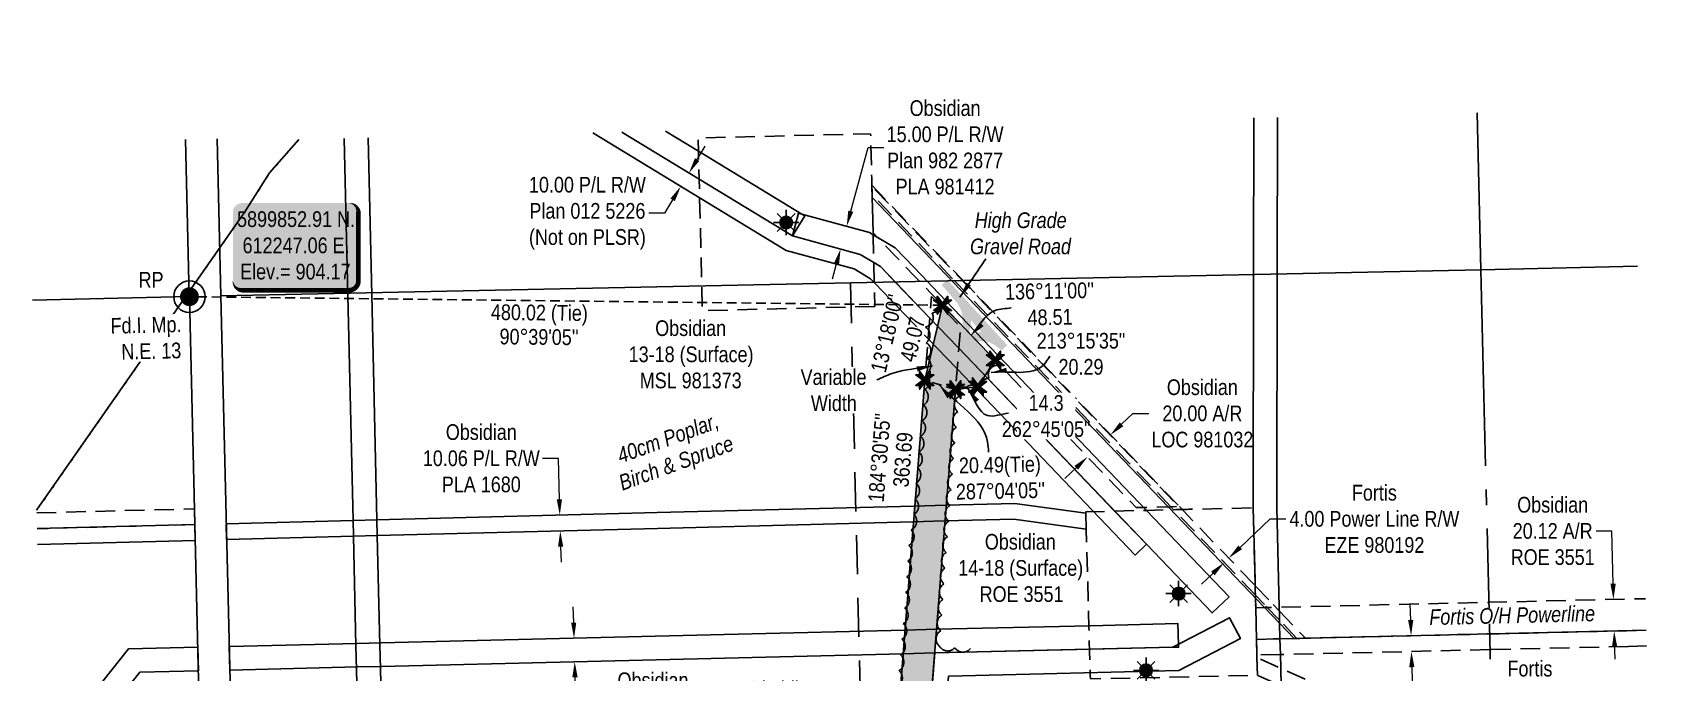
# Model space of a CAD drawing. Extents: x 611835 to 613414, y 5898946 to 5900786.
# Drawn here: x 612147 to 613179, y 5899613 to 5900021 of the extents above; entities that cross this region are included whole.
import ezdxf
from ezdxf.enums import TextEntityAlignment as Align

# ---------------------------------------------------------------- set-up
doc = ezdxf.new("R2010")
doc.units = 0
doc.header["$LTSCALE"] = 5
doc.header["$PDMODE"] = 3
doc.header["$PDSIZE"] = 1
for name, pattern in [('0', [1, 1, 0]), ('foc-ACCESSROAD', [3.75, 2.5, -1.25]), ('foc-FLOWLINE', [3.75, 2.5, -1.25]), ('foc-LSD', [8, 5, -3]), ('foc-QUARTERLINE', [33, 25, -3, 2, -3]), ('foc-TIELINE', [1.875, 1.25, -0.625]), ('foc-WHEELTRACKS', [2, 0.4, -1.6])]:
    doc.linetypes.add(name, pattern=pattern)
doc.layers.get('Defpoints').update_dxf_attribs({"color": 9})
for name, color, linetype in [('35', 37, 'Continuous'), ('AS-POWER', 104, 'foc-POWER'), ('AS-ROADS', 254, 'Continuous'), ('C-AR', 13, 'foc-ACCESSROAD'), ('C-RW', 13, 'Continuous'), ('C-WS', 13, 'foc-ACCESSROAD'), ('C-WS-S', 13, 'Continuous'), ('DETAIL-T', 7, 'Continuous'), ('F-EZE', 190, 'foc-FLOWLINE'), ('F-RW', 190, 'Continuous'), ('L-BD', 7, 'Continuous'), ('L-MON', 1, 'Continuous'), ('L-SEC', 7, 'Continuous'), ('L-SECQ', 8, 'foc-QUARTERLINE'), ('L-SECTION-LSD', 7, 'foc-LSD'), ('L-TIE', 7, 'foc-TIELINE'), ('P-PROPOSED', 10, 'Continuous'), ('P-PROPOSED-H', 21, 'Continuous'), ('P-TXT', 4, 'Continuous'), ('T-BUSH', 110, '0'), ('T-BUSH-T', 110, 'Continuous'), ('T-WATER-P3', 160, 'foc-WHEELTRACKS')]:
    doc.layers.add(name, color=color, linetype=linetype)
for name, color, linetype, lineweight in [('AS-GENERAL', 48, 'Continuous', 18), ('C-AR-T', 13, 'Continuous', 9), ('C-RW-T', 13, 'Continuous', 9), ('C-WS-T', 13, 'Continuous', 9), ('F-EZE-T', 190, 'Continuous', 9), ('F-RW-T', 190, 'Continuous', 9)]:
    doc.layers.add(name, color=color, linetype=linetype, lineweight=lineweight)
doc.styles.add('80', font='ARIALN.TTF', dxfattribs={"height": 10})
doc.styles.add('80CG', font='ARIALN.TTF', dxfattribs={"height": 10})
doc.styles.add('80L', font='ARIALN.TTF', dxfattribs={"height": 10})
doc.styles.add('foc-LtypeFont', font='ARIALN.TTF', dxfattribs={"height": 7.35})
doc.linetypes.add('foc-POWER', pattern='A,6,-1,["P",foc-LtypeFont,S=0.2,R=0,X=-0.625,Y=-0.75],-1.24,4', length=12.24)
doc.linetypes.add('foc-POWER-NOLINE', pattern='A,0,-4,["P",foc-LtypeFont,S=0.2,R=0,X=-0.625,Y=-0.75],-8.24', length=12.24)
doc.linetypes.add('foc-TOPO-flowdirection-NOLINE', pattern='A,0,[">",foc-LtypeFont,S=0.3,R=0,X=0,Y=-0.945],-20,[">",foc-LtypeFont,S=0.3,R=0,X=0,Y=-0.945],0', length=20)
doc.dimstyles.new('Compass 5 000', dxfattribs={"dimscale": 5, "dimtxt": 9, "dimasz": 2, "dimexe": 0.2, "dimexo": 0.0625, "dimgap": 0.5, "dimtad": 0, "dimtih": 1, "dimtoh": 1, "dimzin": 0, "dimdsep": 46, "dimtxsty": '80CG', "dimcen": 0.1, "dimse1": 1, "dimse2": 1, "dimclrd": 256, "dimclrt": 256, "dimaunit": 1, "dimadec": 4, "dimazin": 0, "dimtfac": 0.06, "dimtofl": 0, "dimtmove": 0, "dimatfit": 1, "dimfxl": 0.2, "dimtolj": 1, "dimtzin": 0, "dimlwd": -1, "dimarcsym": 0})

# ---------------------------------------------------------------- blocks, each defined once
blk = doc.blocks.new('*D441')
at = {"layer": 'Defpoints', "color": 0, "transparency": 16777216}
for p in [(613018.3, 5899636.7), (613018.6, 5899626.7), (613025.6, 5899626.9)]:
    blk.add_point(p, dxfattribs=at)
at = {"layer": 'F-EZE-T', "transparency": 16777216}
for p, q in [((613025.2, 5899646.9), (613024.9, 5899656.9)), ((613025.9, 5899616.9), (613026.3, 5899599.2)), ((613026.3, 5899599.2), (613036.3, 5899599.2))]:
    blk.add_line(p, q, dxfattribs=at)
for points in [[(613026.8, 5899646.9), (613023.5, 5899646.8), (613025.4, 5899636.9)], [(613027.5, 5899616.9), (613024.2, 5899616.8), (613025.6, 5899626.9)]]:
    blk.add_solid(points, dxfattribs=at)
at = {"layer": 'F-EZE-T', "transparency": 16777216, "insert": (613101.1, 5899599.2), "char_height": 10, "attachment_point": 5, "style": '80CG', "bg_fill": 3, "box_fill_scale": 1.1, "bg_fill_color": 256, "bg_fill_true_color": 13158600, "bg_fill_transparency": 0}
blk.add_mtext('\\A1;Fortis\\P10.00 Vegetation Control\\PEZE 870408', dxfattribs=at)
blk = doc.blocks.new('*D443')
at = {"layer": 'Defpoints', "color": 0, "transparency": 16777216}
for p in [(612890.9, 5899699.6), (612893.8, 5899702.4), (612909.2, 5899686.3)]:
    blk.add_point(p, dxfattribs=at)
at = {"layer": 'F-EZE-T', "transparency": 16777216}
for p, q in [((612916.5, 5899693.2), (612935.5, 5899711.3)), ((612935.5, 5899711.3), (612945.5, 5899711.3)), ((612899.1, 5899676.6), (612891.9, 5899669.7))]:
    blk.add_line(p, q, dxfattribs=at)
for points in [[(612915.3, 5899694.4), (612917.6, 5899692), (612909.2, 5899686.3)], [(612898, 5899677.8), (612900.3, 5899675.4), (612906.3, 5899683.5)]]:
    blk.add_solid(points, dxfattribs=at)
at = {"layer": 'F-EZE-T', "transparency": 16777216, "insert": (613002, 5899711.3), "char_height": 10, "attachment_point": 5, "style": '80CG'}
blk.add_mtext('\\A1;Fortis\\P4.00 Power Line R/W\\PEZE 980192', dxfattribs=at)
blk = doc.blocks.new('*D445')
at = {"layer": 'C-AR-T', "transparency": 16777216}
for p, q in [((612840.9, 5899771.6), (612848.2, 5899778.5)), ((612848.2, 5899778.5), (612858.2, 5899778.5)), ((612812, 5899743.9), (612804.8, 5899737))]:
    blk.add_line(p, q, dxfattribs=at)
for points in [[(612839.8, 5899772.8), (612842.1, 5899770.4), (612833.7, 5899764.7)], [(612810.9, 5899745.1), (612813.2, 5899742.7), (612819.3, 5899750.9)]]:
    blk.add_solid(points, dxfattribs=at)
at = {"layer": 'Defpoints', "color": 0, "transparency": 16777216}
for p in [(612826.5, 5899772.2), (612812.1, 5899758.4), (612833.7, 5899764.7)]:
    blk.add_point(p, dxfattribs=at)
at = {"layer": 'C-AR-T', "transparency": 16777216, "insert": (612892.4, 5899778.5), "char_height": 10, "attachment_point": 5, "style": '80CG'}
blk.add_mtext('\\A1;Obsidian\\P20.00 A/R\\PLOC 981032', dxfattribs=at)
blk = doc.blocks.new('*D446')
at = {"layer": 'C-AR-T', "transparency": 16777216}
for p, q in [((612687.1, 5899575.4), (612673.4, 5899576.5)), ((612727.1, 5899572.1), (612737, 5899571.3))]:
    blk.add_line(p, q, dxfattribs=at)
for points in [[(612687.3, 5899577), (612687, 5899573.7), (612697.1, 5899574.6)], [(612727.2, 5899573.8), (612726.9, 5899570.5), (612717.1, 5899572.9)]]:
    blk.add_solid(points, dxfattribs=at)
at = {"layer": 'Defpoints', "color": 0, "transparency": 16777216}
for p in [(612697.1, 5899574.6), (612694.3, 5899539.3), (612714.3, 5899537.7)]:
    blk.add_point(p, dxfattribs=at)
at = {"layer": 'C-AR-T', "transparency": 16777216, "insert": (612625.4, 5899576.5), "char_height": 10, "attachment_point": 5, "style": '80CG'}
blk.add_mtext('\\A1;Obsidian\\P20.00 A/R\\PMSL 001620\\P(To Be Cancelled)', dxfattribs=at)
blk = doc.blocks.new('*D447')
at = {"layer": 'C-RW-T', "transparency": 16777216}
for p, q in [((612482.1, 5899749.9), (612472.1, 5899749.9)), ((612482.8, 5899723.7), (612482.1, 5899749.9)), ((612483.5, 5899693.6), (612483.8, 5899683.7))]:
    blk.add_line(p, q, dxfattribs=at)
for points in [[(612484.4, 5899723.7), (612481.1, 5899723.7), (612483, 5899713.7)], [(612485.2, 5899693.7), (612481.9, 5899693.6), (612483.3, 5899703.6)]]:
    blk.add_solid(points, dxfattribs=at)
at = {"layer": 'Defpoints', "color": 0, "transparency": 16777216}
for p in [(612417.6, 5899712), (612483, 5899713.7), (612417.9, 5899702)]:
    blk.add_point(p, dxfattribs=at)
at = {"layer": 'C-RW-T', "transparency": 16777216, "insert": (612433, 5899749.9), "char_height": 10, "attachment_point": 5, "style": '80CG'}
blk.add_mtext('\\A1;Obsidian\\P10.06 P/L R/W\\PPLA 1680', dxfattribs=at)
blk = doc.blocks.new('*D452')
at = {"layer": 'C-RW-T', "transparency": 16777216}
for p, q in [((612491.9, 5899645.3), (612491.6, 5899655.3)), ((612492.7, 5899610.3), (612493.4, 5899583.4)), ((612493.4, 5899583.4), (612503.4, 5899583.4))]:
    blk.add_line(p, q, dxfattribs=at)
for points in [[(612493.5, 5899645.3), (612490.2, 5899645.3), (612492.1, 5899635.3)], [(612494.4, 5899610.4), (612491, 5899610.3), (612492.5, 5899620.3)]]:
    blk.add_solid(points, dxfattribs=at)
at = {"layer": 'Defpoints', "color": 0, "transparency": 16777216}
for p in [(612501.4, 5899635.5), (612492.5, 5899620.3), (612501.8, 5899620.5)]:
    blk.add_point(p, dxfattribs=at)
at = {"layer": 'C-RW-T', "transparency": 16777216, "insert": (612542.4, 5899583.4), "char_height": 10, "attachment_point": 5, "style": '80CG'}
blk.add_mtext('\\A1;Obsidian\\P15.00 P/L R/W\\PPlan 982 2892\\PPLA 981413', dxfattribs=at)
blk = doc.blocks.new('*D455')
at = {"layer": 'C-AR-T', "transparency": 16777216}
for p, q in [((613153.3, 5899703.6), (613143.3, 5899703.6)), ((613154.1, 5899670), (613153.3, 5899703.6)), ((613155, 5899629.9), (613155.3, 5899619.9))]:
    blk.add_line(p, q, dxfattribs=at)
for points in [[(613155.8, 5899670.1), (613152.4, 5899670), (613154.3, 5899660)], [(613156.7, 5899629.9), (613153.4, 5899629.9), (613154.8, 5899639.9)]]:
    blk.add_solid(points, dxfattribs=at)
at = {"layer": 'Defpoints', "color": 0, "transparency": 16777216}
for p in [(613123.1, 5899659.3), (613154.3, 5899660), (613123.5, 5899639.2)]:
    blk.add_point(p, dxfattribs=at)
at = {"layer": 'C-AR-T', "transparency": 16777216, "insert": (613115.6, 5899703.6), "char_height": 10, "attachment_point": 5, "style": '80CG'}
blk.add_mtext('\\A1;Obsidian\\P20.12 A/R\\PROE 3551', dxfattribs=at)
blk = doc.blocks.new('GAS')
h = blk.add_hatch(color=255)
h.dxf.hatch_style = 1
edge = h.paths.add_edge_path()
edge.add_arc((0, 0), 0.9, 0, 360)
for p, q in [((-0.81, 0), (-1.62, 0)), ((-0.57, 0.57), (-1.14, 1.14)), ((0, 0.81), (0, 1.62)), ((0.57, 0.57), (1.14, 1.14)), ((1.62, 0), (0.81, 0)), ((-0.57, -0.57), (-1.14, -1.14)), ((0, -0.81), (0, -1.62)), ((1.14, -1.14), (0.57, -0.57))]:
    blk.add_line(p, q)
blk.add_circle((0, 0), 0.8)
blk = doc.blocks.new('RP')
at = {"layer": '35', "color": 3}
blk.add_circle((0, 0), 10, dxfattribs=at)
at = {"layer": '35', "color": 3, "style": '80'}
blk.add_attdef('RP_001', (-32.4, 5.8), '', height=10, dxfattribs=at)
blk = doc.blocks.new('fdia')
at = {"color": 255, "const_width": 1}
blk.add_lwpolyline([(-0.5, 0, 1), (0.5, 0, 1)], format="xyb", close=True, dxfattribs=at)
blk = doc.blocks.new('Fdiaa')
blk.add_blockref('fdia', (0, 0))
blk = doc.blocks.new('fdib')
at = {"color": 1, "const_width": 1.6}
blk.add_lwpolyline([(-0.4, 0, 1), (0.4, 0, 1)], format="xyb", close=True, dxfattribs=at)
at = {"color": 1}
blk.add_circle((0, 0), 0.8, dxfattribs=at)
blk = doc.blocks.new('Fdibb')
blk.add_blockref('fdib', (0, 0))
blk = doc.blocks.new('fdicc')
for name in ['Fdibb', 'Fdiaa']:
    blk.add_blockref(name, (0, 0))
blk = doc.blocks.new('FDI')
blk.add_blockref('fdicc', (0, 0))
blk = doc.blocks.new('*U469')
h = blk.add_hatch(color=254)
edge = h.paths.add_edge_path()
edge.add_line((-34, -28.5), (34, -28.5))
edge.add_arc((34, -22.5), 6, 270, 360)
edge.add_line((40, -22.5), (40, 21))
edge.add_arc((34, 21), 6, 0, 90)
edge.add_line((34, 27), (-34, 27))
edge.add_arc((-34, 21), 6, 90, 180)
edge.add_line((-40, 21), (-40, -22.5))
edge.add_arc((-34, -22.5), 6, 180, 270)
at = {"color": 1, "flags": 128}
blk.add_lwpolyline([(-34, -28.5, 3, 3, 0), (34, -28.5, 3, 3, 0.414214), (40, -22.5, 3, 3, 0), (40, 21, 3, 0, 0.414214), (34, 27, 0, 0, 0), (-34, 27, 0, 0, 0.414214), (-40, 21, 0, 0, 0), (-40, -22.5, 0, 3, 0.414214)], format="xyseb", close=True, dxfattribs=at)
blk.add_lwpolyline([(-36.8, -13.6, 0, 10, 0), (0, 0, 5, 5, 0)], format="xyseb", dxfattribs=at)
at = {"color": 1, "style": '80'}
blk.add_attdef('ENTER_TEXT_001', (-36, -5), '', height=10, dxfattribs=at)
blk = doc.blocks.new('*D467')
at = {"layer": 'Defpoints', "color": 0, "transparency": 16777216}
for p in [(612566.6, 5899930.9), (612560.1, 5899923.2), (612561.4, 5899922.4)]:
    blk.add_point(p, dxfattribs=at)
at = {"layer": 'F-RW-T', "transparency": 16777216}
for p, q in [((612570.5, 5899940.3), (612575.7, 5899948.8)), ((612554.9, 5899914.7), (612549.7, 5899906.1)), ((612549.7, 5899906.1), (612539.7, 5899906.1))]:
    blk.add_line(p, q, dxfattribs=at)
for points in [[(612569.1, 5899941.2), (612571.9, 5899939.4), (612565.3, 5899931.7)], [(612553.5, 5899915.5), (612556.3, 5899913.8), (612560.1, 5899923.2)]]:
    blk.add_solid(points, dxfattribs=at)
at = {"layer": 'F-RW-T', "transparency": 16777216, "insert": (612500.6, 5899906.1), "char_height": 10, "attachment_point": 5, "style": '80CG'}
blk.add_mtext('\\A1;10.00 P/L R/W\\PPlan 012 5226\\P(Not on PLSR)', dxfattribs=at)
blk = doc.blocks.new('TEMP')
h = blk.add_hatch(color=255)
h.dxf.hatch_style = 1
h.paths.add_polyline_path([(0, 0.25), (-0.67, 1.15), (-0.67, 0.67), (-1.15, 0.67), (-0.25, 0), (-1.15, -0.67), (-0.67, -0.67), (-0.67, -1.15), (0, -0.25), (0.67, -1.15), (0.67, -0.67), (1.15, -0.67), (0.25, 0), (1.15, 0.67), (0.67, 0.67), (0.67, 1.15)])
h.paths.add_polyline_path([(0.57, 0.85), (0.57, 0.57), (0.85, 0.57), (0.08, 0), (0.85, -0.57), (0.57, -0.57), (0.57, -0.85), (0, -0.08), (-0.57, -0.85), (-0.57, -0.57), (-0.85, -0.57), (-0.08, 0), (-0.85, 0.57), (-0.57, 0.57), (-0.57, 0.85), (0, 0.08)], flags=16)
h = blk.add_hatch(color=1)
h.dxf.hatch_style = 1
h.paths.add_polyline_path([(0, 0.08), (-0.57, 0.85), (-0.57, 0.57), (-0.85, 0.57), (-0.08, 0), (-0.85, -0.57), (-0.57, -0.57), (-0.57, -0.85), (0, -0.08), (0.57, -0.85), (0.57, -0.57), (0.85, -0.57), (0.08, 0), (0.85, 0.57), (0.57, 0.57), (0.57, 0.85)])
at = {"color": 1}
for p, q in [((-0.08, 0), (0.08, 0)), ((0, 0.08), (0, -0.08))]:
    blk.add_line(p, q, dxfattribs=at)
at = {"color": 255, "flags": 128}
blk.add_lwpolyline([(-0.25, 0), (-1.15, 0.67), (-0.67, 0.67), (-0.67, 1.15), (0, 0.25), (0.67, 1.15), (0.67, 0.67), (1.15, 0.67), (0.25, 0), (1.15, -0.67), (0.67, -0.67), (0.67, -1.15), (0, -0.25), (-0.67, -1.15), (-0.67, -0.67), (-1.15, -0.67)], close=True, dxfattribs=at)
at = {"color": 1, "flags": 128}
blk.add_lwpolyline([(-0.08, 0), (-0.85, 0.57), (-0.57, 0.57), (-0.57, 0.85), (0, 0.08), (0.57, 0.85), (0.57, 0.57), (0.85, 0.57), (0.08, 0), (0.85, -0.57), (0.57, -0.57), (0.57, -0.85), (0, -0.08), (-0.57, -0.85), (-0.57, -0.57), (-0.85, -0.57)], close=True, dxfattribs=at)
blk = doc.blocks.new('*D491')
at = {"layer": 'C-RW-T', "transparency": 16777216}
for p, q in [((612668.4, 5899907.4), (612679.4, 5899948)), ((612679.4, 5899948), (612689.4, 5899948)), ((612659.2, 5899873.6), (612656.6, 5899864))]:
    blk.add_line(p, q, dxfattribs=at)
for points in [[(612666.8, 5899907.8), (612670, 5899907), (612665.8, 5899897.8)], [(612657.6, 5899874.1), (612660.9, 5899873.2), (612661.9, 5899883.3)]]:
    blk.add_solid(points, dxfattribs=at)
at = {"layer": 'Defpoints', "color": 0, "transparency": 16777216}
for p in [(612660.5, 5899899.2), (612665.8, 5899897.8), (612656.6, 5899884.7)]:
    blk.add_point(p, dxfattribs=at)
at = {"layer": 'C-RW-T', "transparency": 16777216, "insert": (612728.5, 5899948), "char_height": 10, "attachment_point": 5, "style": '80CG'}
blk.add_mtext('\\A1;Obsidian\\P15.00 P/L R/W\\PPlan 982 2877\\PPLA 981412', dxfattribs=at)

msp = doc.modelspace()

# ---------------------------------------------------------------- hatches: boundary and pattern name
at = {"layer": 'AS-ROADS'}
h = msp.add_hatch(color=256, dxfattribs=at)
h.dxf.hatch_style = 1
h.paths.add_polyline_path([(612729.951, 5899863.745), (612726.263, 5899860.371), (612736.623, 5899848.439), (612738.504, 5899844.695), (612739.252, 5899842.1), (612739.702, 5899836.127), (612737.726, 5899827.901), (612734.567, 5899819.721), (612728.034, 5899803.541), (612725.953, 5899796.263), (612723.823, 5899786.585), (612721.816, 5899772.597), (612727.964, 5899771.657), (612729.164, 5899786.001), (612731.111, 5899796.584), (612733.509, 5899805.76), (612737.249, 5899814.887), (612740.513, 5899819.578), (612743.567, 5899821.924), (612746.507, 5899823.42), (612750.465, 5899824.39), (612753.774, 5899824.648), (612756.393, 5899824.057), (612760.605, 5899821.81), (612764.446, 5899818.637), (612768.134, 5899822.011)])
h.paths.add_polyline_path([(612751.313, 5899830.501), (612748.625, 5899829.823), (612746.45, 5899829.009), (612744.513, 5899828.153), (612742.527, 5899827.097), (612743.571, 5899829.894), (612744.095, 5899831.915), (612744.573, 5899833.933), (612744.884, 5899835.736), (612745.189, 5899837.69), (612745.269, 5899837.672)], flags=16)
at = {"layer": 'P-PROPOSED-H'}
h = msp.add_hatch(color=256, dxfattribs=at)
h.dxf.hatch_style = 1
h.paths.add_polyline_path([(612751.261, 5899822.03), (612726.864, 5899847.456), (612715.58, 5899799.721), (612686.957, 5899437.299), (612614.194, 5899360.976), (612628.664, 5899347.181), (612706.328, 5899428.645), (612735.16, 5899793.709), (612749.315, 5899795.51), (612760.437, 5899812.468)])

# ---------------------------------------------------------------- linework, layer by layer
at = {"layer": 'AS-POWER', "linetype": 'foc-POWER-NOLINE', "flags": 128}
msp.add_lwpolyline([(612682.061, 5899916.067), (612950.909, 5899635.128), (613175.23, 5899640.373)], dxfattribs=at)
at = {"layer": 'C-AR', "flags": 128}
msp.add_lwpolyline([(612856.759, 5899718.676), (612850.211, 5899718.519), (612738.686, 5899835.05), (612737.989, 5899835.778), (612720.186, 5899854.381), (612719.489, 5899855.109), (612711.087, 5899863.871), (612708.613, 5899866.457), (612696.829, 5899878.801), (612682.616, 5899893.58), (612682.598, 5899894.328), (612682.439, 5899900.765), (612682.014, 5899917.966), (612681.922, 5899921.727), (612681.885, 5899923.207), (612711.279, 5899892.645), (612723.074, 5899880.289), (612734.638, 5899868.223), (612738.211, 5899864.484), (612753.143, 5899848.887), (612877.288, 5899719.168), (612875.937, 5899719.136), (612872.365, 5899719.051), (612856.759, 5899718.676)], close=True, dxfattribs=at)
at = {"layer": 'C-RW'}
for points in [[(612550.447, 5899958.359), (612571.344, 5899945.632), (612637.225, 5899905.512), (612639.041, 5899904.407), (612631.243, 5899891.597), (612571.785, 5899927.798), (612522.627, 5899957.729)], [(612149.976, 5899705.13), (612250.523, 5899707.72), (612250.761, 5899697.657), (612150.215, 5899695.067)], [(612153.421, 5899559.589), (612208.132, 5899628.491), (612252.373, 5899629.56), (612252.728, 5899614.568), (612215.496, 5899613.633), (612153.976, 5899536.155)]]:
    msp.add_lwpolyline(points, dxfattribs=at)
for points in [[(612909.467, 5899661.752), (612898.63, 5899651.39), (612856.742, 5899695.145), (612836.499, 5899716.291), (612736.943, 5899820.296), (612718.443, 5899839.623), (612697.41, 5899861.661), (612687.29, 5899872.235), (612683.082, 5899874.733), (612674.395, 5899879.89), (612631.243, 5899891.597), (612635.178, 5899906.067), (612637.225, 5899905.512), (612680.294, 5899893.825), (612682.645, 5899892.429), (612696.7, 5899884.087), (612708.483, 5899871.742), (612717.727, 5899862.121), (612720.056, 5899859.668), (612738.557, 5899840.336), (612856.806, 5899716.777), (612909.467, 5899661.752)], [(612818.172, 5899715.022), (612818.45, 5899704.826), (612772.327, 5899711.092), (612728.074, 5899710.037), (612707.978, 5899709.533), (612545.353, 5899705.245), (612366.751, 5899700.644), (612351.526, 5899700.252), (612270.751, 5899698.173), (612270.51, 5899708.235), (612351.293, 5899710.315), (612366.517, 5899710.706), (612545.094, 5899715.307), (612708.778, 5899719.522), (612728.876, 5899720.04), (612772.878, 5899721.174), (612818.172, 5899715.022)], [(612272.742, 5899615.045), (612272.383, 5899630.037), (612353.873, 5899631.971), (612369.1, 5899632.364), (612587.79, 5899637.588), (612703.009, 5899640.37), (612723.113, 5899640.964), (612820.9, 5899643.25), (612876.83, 5899644.573), (612877.163, 5899631.329), (612877.207, 5899629.579), (612873.645, 5899629.508), (612821.31, 5899628.258), (612721.905, 5899625.884), (612701.803, 5899625.39), (612588.151, 5899622.597), (612369.447, 5899617.372), (612354.221, 5899616.979), (612272.742, 5899615.045)], [(612578.782, 5899297.48), (612572.778, 5899305.472), (612629.439, 5899348.035), (612706.307, 5899428.638), (612721.905, 5899625.884), (612873.652, 5899629.606), (612909.698, 5899648.324), (612916.608, 5899635.016), (612877.485, 5899614.701), (612730.765, 5899611.102), (612716.017, 5899424.366), (612636.075, 5899340.509), (612578.782, 5899297.48)]]:
    msp.add_lwpolyline(points, close=True, dxfattribs=at)
at = {"layer": 'C-WS', "flags": 128}
for points in [[(612683.773, 5899846.73), (612573.853, 5899844.016), (612573.488, 5899858.86), (612571.785, 5899927.798), (612571.344, 5899945.632), (612571.136, 5899954.044), (612681.057, 5899956.757), (612681.754, 5899928.494), (612681.785, 5899927.236), (612681.915, 5899922.008), (612681.932, 5899921.308), (612681.969, 5899919.828), (612682.061, 5899916.067), (612682.486, 5899898.866), (612682.645, 5899892.429), (612682.663, 5899891.681), (612683.082, 5899874.733), (612683.412, 5899861.345), (612683.773, 5899846.73)], [(612706.332, 5899428.693), (612628.652, 5899347.198), (612664.839, 5899312.693), (612582.055, 5899225.908), (612495.248, 5899308.643), (612578.011, 5899395.485), (612614.183, 5899360.994), (612686.937, 5899437.295), (612719.784, 5899852.951), (612738.31, 5899833.594), (612706.332, 5899428.693)]]:
    msp.add_lwpolyline(points, close=True, dxfattribs=at)
for points in [[(613178.631, 5899499.017), (613077.617, 5899544.349), (613076.736, 5899544.785), (612942.572, 5899604.974), (612927.537, 5899611.619), (612821.053, 5899609.389), (612820.994, 5899611.709), (612820.585, 5899626.69), (612820.175, 5899641.682), (612818.45, 5899704.826), (612818.172, 5899715.022), (612818.149, 5899715.852), (612836.499, 5899716.291), (612850.258, 5899716.62), (612856.806, 5899716.777), (612872.412, 5899717.152), (612875.985, 5899717.237), (612877.335, 5899717.269), (612877.827, 5899717.281), (612882.747, 5899717.399), (612883.884, 5899717.426), (612924.859, 5899718.364), (612925.962, 5899672.244), (612926.092, 5899666.847), (612926.139, 5899664.826), (612926.232, 5899660.913), (612926.382, 5899654.691), (612932.061, 5899654.823), (612935.634, 5899654.907), (612937.479, 5899654.95), (612941.377, 5899655.041), (612942.405, 5899655.066), (613074.901, 5899658.163), (613174.746, 5899660.496)], [(613175.23, 5899640.373), (613075.381, 5899638.039), (612961.255, 5899635.37), (612956.327, 5899635.255), (612954.482, 5899635.212), (612950.909, 5899635.128), (612941.857, 5899634.917), (612926.865, 5899634.566), (612927.104, 5899624.564), (612927.142, 5899622.927), (612942.306, 5899616.122), (613077.351, 5899555.502), (613178.361, 5899510.218)]]:
    msp.add_lwpolyline(points, dxfattribs=at)
at = {"layer": 'F-EZE'}
msp.add_lwpolyline([(612941.431, 5899652.67), (612958.059, 5899635.296), (612952.64, 5899635.169), (612941.573, 5899646.733), (612932.014, 5899656.722), (612926.185, 5899662.811), (612872.365, 5899719.051), (612733.293, 5899864.373), (612682.014, 5899917.966), (612681.922, 5899921.727), (612681.885, 5899923.207), (612681.868, 5899923.907), (612738.716, 5899864.495), (612877.78, 5899719.18), (612926.045, 5899668.746), (612937.431, 5899656.849), (612941.431, 5899652.67)], close=True, dxfattribs=at)
for points in [[(612149.74, 5899715.133), (612250.287, 5899717.722), (612250.524, 5899707.72), (612149.976, 5899705.13)], [(613175.47, 5899630.366), (613163.858, 5899630.094), (613075.62, 5899628.036), (612942.096, 5899624.914), (612927.104, 5899624.564), (612926.865, 5899634.566), (612941.857, 5899634.917), (612950.909, 5899635.128), (612954.482, 5899635.212), (612956.327, 5899635.255), (612961.255, 5899635.37), (613075.381, 5899638.039), (613175.23, 5899640.373)]]:
    msp.add_lwpolyline(points, dxfattribs=at)
at = {"layer": 'F-RW'}
for points in [[(612927.537, 5899611.619), (612927.139, 5899622.927), (612927.1, 5899624.563), (612926.861, 5899634.566), (612926.38, 5899654.691), (612926.232, 5899660.913), (612926.138, 5899664.826), (612926.09, 5899666.847), (612925.961, 5899672.244), (612924.86, 5899718.343), (612925.079, 5899866.816), (612925.227, 5899966.851)], [(612940.227, 5899967.19), (612940.08, 5899867.156), (612939.862, 5899718.497), (612941.377, 5899655.041), (612941.478, 5899650.771), (612941.62, 5899644.834), (612941.857, 5899634.917), (612942.096, 5899624.914), (612942.306, 5899616.122), (612942.572, 5899604.974)], [(612298.228, 5898947.897), (612297.818, 5898965.109), (612366.961, 5899039.479), (612366.731, 5899049.437), (612361.644, 5899266.966), (612361.269, 5899282.971), (612353.495, 5899615.41), (612353.147, 5899630.403), (612351.526, 5899700.252), (612351.293, 5899710.315), (612347.963, 5899853.772), (612345.606, 5899953.718)], [(612360.862, 5899954.063), (612363.183, 5899854.115), (612366.517, 5899710.706), (612366.751, 5899700.644), (612368.374, 5899630.796), (612368.721, 5899615.804), (612376.499, 5899283.332), (612376.873, 5899267.327), (612381.182, 5899083.132), (612381.534, 5899067.903), (612381.958, 5899049.784), (612382.335, 5899033.63), (612313.195, 5898959.275), (612313.458, 5898948.248)]]:
    msp.add_lwpolyline(points, dxfattribs=at)
at = {"layer": 'F-RW', "flags": 128}
msp.add_lwpolyline([(612522.627, 5899957.729), (612571.785, 5899927.798), (612631.243, 5899891.597), (612674.395, 5899879.89), (612683.082, 5899874.733), (612687.29, 5899872.235), (612697.41, 5899861.598), (612718.443, 5899839.623), (612736.943, 5899820.296), (612856.742, 5899695.145), (612849.541, 5899688.226), (612735.879, 5899807.07), (612717.38, 5899826.414), (612683.863, 5899861.321), (612681.009, 5899864.325), (612670.462, 5899870.6), (612627.252, 5899882.314), (612504.082, 5899957.308)], dxfattribs=at)
at = {"layer": 'L-SEC'}
for p, q in [((612244.577, 5899953.015), (612246.925, 5899853.08)), ((612264.681, 5899953.471), (612267.029, 5899853.553)), ((612267.029, 5899853.553), (613069.843, 5899870.098)), ((613069.843, 5899870.098), (613169.648, 5899872.383)), ((612146.99, 5899850.75), (612246.925, 5899853.08)), ((612247.056, 5899852.914), (612266.198, 5899048.532)), ((612267.029, 5899853.553), (612286.301, 5899049.008))]:
    msp.add_line(p, q, dxfattribs=at)
at = {"layer": 'L-SECQ'}
for p, q in [((613067.46, 5899970.073), (613069.843, 5899870.098)), ((613069.843, 5899870.098), (613088.318, 5899095.938))]:
    msp.add_line(p, q, dxfattribs=at)
at = {"layer": 'L-SECTION-LSD'}
msp.add_line((612668.225, 5899861.018), (612687.339, 5899056.782), dxfattribs=at)
at = {"layer": 'L-TIE'}
for p, q in [((612726.864, 5899847.456), (612247.056, 5899852.914)), ((612735.16, 5899793.709), (612715.58, 5899799.721))]:
    msp.add_line(p, q, dxfattribs=at)
at = {"layer": 'P-PROPOSED'}
msp.add_lwpolyline([(612751.261, 5899822.03), (612726.864, 5899847.456), (612715.58, 5899799.721), (612686.957, 5899437.299), (612614.194, 5899360.976), (612628.664, 5899347.181), (612706.328, 5899428.645), (612735.16, 5899793.709), (612749.315, 5899795.51), (612760.437, 5899812.468)], close=True, dxfattribs=at)
at = {"layer": 'T-BUSH', "flags": 128}
for points in [[(612724.784, 5899851.31, -0.52056705), (612720.156, 5899842.451, -0.52056705), (612715.953, 5899833.565, -0.52056705), (612716.536, 5899823.596, -0.52056705), (612717.191, 5899813.752, -0.52056705), (612716.378, 5899803.789, -0.52056705), (612715.556, 5899793.826, -0.52056705), (612714.735, 5899783.864, -0.52056705), (612713.848, 5899773.908, -0.52056705), (612712.896, 5899763.957, -0.52056705), (612711.868, 5899754.014, -0.52056705), (612710.807, 5899744.074, -0.52056705), (612709.921, 5899734.119, -0.52056705), (612709.275, 5899724.144, -0.52056705), (612708.629, 5899714.169, -0.52056705), (612706.896, 5899704.332, -0.52056705), (612705.325, 5899694.474, -0.52056705), (612704.705, 5899684.498, -0.52056705), (612704.086, 5899674.521, -0.52056705), (612703.466, 5899664.544, -0.52056705), (612702.797, 5899654.571, -0.52056705), (612701.887, 5899644.616, -0.52056705), (612700.978, 5899634.661, -0.52056705), (612700.068, 5899624.706, -0.52056705), (612699.158, 5899614.752, -0.52056705), (612698.224, 5899604.799, -0.52056705), (612697.285, 5899594.847, -0.52056705), (612696.346, 5899584.895, -0.52056705), (612695.408, 5899574.943, -0.52056705), (612694.469, 5899564.991, -0.52056705), (612693.457, 5899555.047, -0.52056705), (612692.418, 5899545.105, -0.52056705), (612691.379, 5899535.163, -0.52056705), (612690.34, 5899525.221, -0.52056705), (612689.099, 5899515.302, -0.52056705), (612687.813, 5899505.389, -0.52056705), (612686.528, 5899495.476, -0.52056705), (612685.243, 5899485.563, -0.52056705), (612684.648, 5899475.588, -0.52056705), (612684.166, 5899465.604, -0.52056705), (612683.684, 5899455.619, -0.52056705), (612683.202, 5899445.635, -0.52056705), (612679.937, 5899436.414, -0.52056705), (612674.244, 5899428.254, -0.52056705), (612667.546, 5899420.837, -0.52056705), (612660.591, 5899413.657, -0.52056705), (612653.636, 5899406.477, -0.52056705), (612646.681, 5899399.297, -0.52056705), (612639.778, 5899392.067, -0.52056705), (612632.878, 5899384.835, -0.52056705), (612625.978, 5899377.602, -0.52056705), (612619.078, 5899370.369, -0.63455913), (612610.779, 5899364.217, -0.52056705)], [(612744.631, 5899628.757, -0.52056705), (612734.647, 5899629.244, -0.52056705), (612725.059, 5899630.083, -0.52056705), (612725.734, 5899640.057, -0.52056705), (612726.409, 5899650.03, -0.52056705), (612727.084, 5899660.003, -0.52056705), (612727.76, 5899669.976, -0.52056705), (612728.437, 5899679.95, -0.52056705), (612729.216, 5899689.915, -0.52056705), (612729.994, 5899699.881, -0.52056705), (612730.773, 5899709.847, -0.52056705), (612731.552, 5899719.813, -0.52056705), (612732.33, 5899729.779, -0.52056705), (612733.109, 5899739.744, -0.52056705), (612733.887, 5899749.71, -0.52056705), (612734.666, 5899759.676, -0.52056705), (612735.593, 5899769.629, -0.52056705), (612736.527, 5899779.581, -0.52056705), (612737.46, 5899789.534, -0.52056705), (612742.205, 5899795.359, -0.52056705), (612750.986, 5899792.589, -0.52056705), (612756.468, 5899800.948, -0.52056705), (612761.95, 5899809.307, -0.52056705), (612764.697, 5899813.494, -0.52056705)]]:
    msp.add_lwpolyline(points, format="xyb", dxfattribs=at)
at = {"layer": 'T-WATER-P3', "flags": 128}
msp.add_lwpolyline([(612316.724, 5899953.063), (612298.099, 5899931.839), (612282.361, 5899906.928), (612149.7, 5899716.813)], dxfattribs=at)
at = {"layer": 'T-WATER-P3', "linetype": 'foc-TOPO-flowdirection-NOLINE', "flags": 128}
msp.add_lwpolyline([(612316.724, 5899953.063), (612298.099, 5899931.839), (612282.361, 5899906.928), (612149.7, 5899716.813)], dxfattribs=at)

# ---------------------------------------------------------------- block references
at = {"layer": 'C-WS-S'}
for p, xscale, yscale, zscale in [((612627.234, 5899900.187), 4.998080249999996, 4.998080249999996, 4.998080249999996), ((612877.275, 5899663.712), 4.998080249999993, 4.998080249999993, 4.998080249999993), ((612856.53, 5899614.808), 4.998080249999993, 4.998080249999993, 4.998080249999993)]:
    msp.add_blockref('GAS', p, dxfattribs=dict(at, xscale=xscale, yscale=yscale, zscale=zscale))
at = {"layer": 'DETAIL-T'}
ref = msp.add_blockref('*U469', (612314.725, 5899885.559), dxfattribs=dict(at, xscale=1.000384107481909, yscale=1.000384107481909, zscale=1.000384107481909))
ref.add_attrib('ENTER_TEXT_001', '5899852.91 N.', (612277.392, 5899897.336), dxfattribs={"layer": '0', "color": 1, "height": 10.00384, "style": '80'})
ref.add_attrib('ENTER_TEXT_002', '612247.06 E.', (612280.916, 5899880.622), dxfattribs={"layer": '0', "color": 1, "height": 10.00384, "style": '80'})
ref.add_attrib('ENTER_TEXT_003', 'Elev.= 904.17', (612279.337, 5899863.908), dxfattribs={"layer": '0', "color": 1, "height": 10.00384, "style": '80'})
at = {"layer": 'L-BD', "xscale": 1.000384107481909, "yscale": 1.000384107481909, "zscale": 1.000384107481909}
msp.add_blockref('RP', (612247.056, 5899852.914), dxfattribs=at).add_auto_attribs({'RP_001': 'RP'})
at = {"layer": 'L-MON'}
for name, p, xscale, yscale, zscale in [('FDI', (612247.056, 5899852.914), 5.001920537409567, 5.001920537409567, 5.001920537409567), ('TEMP', (612735.16, 5899793.709), 4.998080249999999, 4.998080249999999, 4.998080249999999)]:
    msp.add_blockref(name, p, dxfattribs=dict(at, xscale=xscale, yscale=yscale, zscale=zscale))
at = {"layer": 'L-MON', "color": 2, "xscale": 4.99808025, "yscale": 4.99808025, "zscale": 4.99808025}
for p in [(612760.437, 5899812.468), (612749.315, 5899795.51)]:
    msp.add_blockref('TEMP', p, dxfattribs=at)

# ---------------------------------------------------------------- texts
at = {"layer": 'AS-GENERAL', "insert": (612743.792, 5899906.643), "char_height": 9.99616, "attachment_point": 1, "style": '80L'}
msp.add_mtext_dynamic_manual_height_columns('\\pi3.5877;{\\fArial Narrow|b0|i1|c0|p34;High Grade \\P\\pi0.61817;Gravel Road}', width=64.9704, gutter_width=50, heights=[0], dxfattribs=at)
at = {"layer": 'C-WS-T', "char_height": 9.99616, "attachment_point": 1, "style": '80L'}
for s, insert in [('\\pi17.574;Obsidian\\P\\pi0.66366;13-18 (Surface)\\P\\pi7.7107;MSL 981373', (612526.235, 5899837.87)), ('\\pi17.574;Obsidian\\P\\pi0.66366;14-18 (Surface)\\P\\pi14.246;ROE 3551', (612736.242, 5899701.745))]:
    msp.add_mtext_dynamic_manual_height_columns(s, width=78.96462, gutter_width=49.981, heights=[0], dxfattribs=dict(at, insert=insert))
at = {"layer": 'L-BD', "style": '80L'}
for s, height, p in [("184°30'55''", 9.99616, (612686.61, 5899750.244)), ('363.69', 9.9962, (612701.558, 5899749.064))]:
    msp.add_text(s, height=height, rotation=85.4843, dxfattribs=at).set_placement(p, align=Align.MIDDLE)
at = {"layer": 'L-BD', "attachment_point": 2, "rotation": 1.180662, "style": '80L'}
for s, insert, char_height, width in [("136°11'00'' 48.51", (612794.932, 5899861.558), 9.99616, 18.66318), ("20.49(Tie) 287°04'05''", (612763.308, 5899750.851), 10, 24.16529)]:
    msp.add_mtext(s, dxfattribs=dict(at, insert=insert, char_height=char_height, width=width))
at = {"layer": 'L-BD', "color": 2, "insert": (612815.078, 5899829.876), "char_height": 9.99616, "width": 37.42436, "attachment_point": 2, "style": '80L'}
msp.add_mtext('213°15\'35" 20.29', dxfattribs=at)
at = {"layer": 'L-TIE', "style": '80L'}
for s, height, p in [('480.02 (Tie)', 9.99616, (612469.997, 5899841.533)), ("90°39'05''", 9.9962, (612469.835, 5899827.29))]:
    msp.add_text(s, height=height, rotation=359.3482, dxfattribs=at).set_placement(p, align=Align.MIDDLE)

# ---------------------------------------------------------------- dimensions: what is measured, and where the dimension line sits
at = {"layer": 'C-AR-T'}
dim = msp.add_linear_dim(base=(612697.113, 5899574.557), p1=(612714.274, 5899537.725), p2=(612694.279, 5899539.334), angle=175.399178, text='Obsidian\\P20.00 A/R\\PMSL 001620\\P(To Be Cancelled)', dimstyle='Compass 5 000', dxfattribs=at)
dim.commit()
dim.dimension.update_dxf_attribs({"geometry": '*D446', "text_midpoint": (612625.387, 5899576.469), "dimtype": 161})
at = {"layer": 'C-RW-T', "color": 2}
dim = msp.add_linear_dim(base=(612665.795, 5899897.759), p1=(612656.55, 5899884.732), p2=(612660.477, 5899899.202), angle=74.81797, text='Obsidian\\P15.00 P/L R/W\\PPlan 982 2877\\PPLA 981412', dimstyle='Compass 5 000', override={"dimtfill": 0}, dxfattribs=at)
dim.commit()
dim.dimension.update_dxf_attribs({"geometry": '*D491', "text_midpoint": (612728.507, 5899947.973), "dimtype": 161})
at = {"layer": 'C-RW-T'}
for base, p1, p2, angle, text, picture, middle in [((612483.013, 5899713.708), (612417.906, 5899701.962), (612417.647, 5899712.024), 91.475847, 'Obsidian\\P10.06 P/L R/W\\PPLA 1680', '*D447', (612432.995, 5899749.863)), ((612492.469, 5899620.311), (612501.395, 5899635.524), (612501.753, 5899620.533), 271.368376, 'Obsidian\\P15.00 P/L R/W\\PPlan 982 2892\\PPLA 981413', '*D452', (612542.437, 5899583.406))]:
    dim = msp.add_linear_dim(base=base, p1=p1, p2=p2, angle=angle, text=text, dimstyle='Compass 5 000', dxfattribs=at)
    dim.commit()
    dim.dimension.update_dxf_attribs({"geometry": picture, "text_midpoint": middle, "dimtype": 161})
at = {"layer": 'F-RW-T', "color": 2}
dim = msp.add_aligned_dim(p1=(612566.629, 5899930.937), p2=(612561.426, 5899922.393), distance=-1.56, text='10.00 P/L R/W\\PPlan 012 5226\\P(Not on PLSR)', dimstyle='Compass 5 000', dxfattribs=at)
dim.commit()
dim.dimension.update_dxf_attribs({"geometry": '*D467', "text_midpoint": (612500.607, 5899906.122)})

# ---------------------------------------------------------------- leaders
at = {"layer": 'AS-GENERAL', "color": 2, "path_type": 1}
msp.add_leader([(612737.985, 5899852.611), (612754.378, 5899876.975)], dimstyle='Compass 5 000', override={"dimgap": 0.5, "dimtad": 0}, dxfattribs=at)
at = {"layer": 'L-BD', "color": 2, "path_type": 1}
for points in [[(612744.879, 5899828.164), (612760.356, 5899844.141), (612770.641, 5899845.734)], [(612757.831, 5899804.545), (612791.339, 5899809.56), (612795.231, 5899814.927)], [(612742.876, 5899794.387), (612755.511, 5899777.166), (612768.873, 5899778.714)]]:
    msp.add_leader(points, dimstyle='Compass 5 000', override={"dimgap": 0.5, "dimtad": 0}, dxfattribs=at)
at = {"layer": 'L-BD', "path_type": 1}
msp.add_leader([(612724.748, 5899796.811), (612755.518, 5899760.399), (612756.197, 5899753.84)], dimstyle='Compass 5 000', override={"dimgap": 0.5, "dimtad": 0}, dxfattribs=at)

# ---------------------------------------------------------------- next in the draw order: texts
at = {"layer": 'AS-POWER', "insert": (613036.87, 5899653.684), "char_height": 9.99616, "attachment_point": 1, "rotation": 1.339399, "style": '80L', "bg_fill": 3, "box_fill_scale": 1, "bg_fill_color": 256, "bg_fill_transparency": 0}
msp.add_mtext_dynamic_manual_height_columns('{\\fArial Narrow|b0|i1|c0|p34;Fortis O/H Powerline}', width=105.23693, gutter_width=49.981, heights=[0], dxfattribs=at)
at = {"layer": 'L-BD', "insert": (612686.677, 5899830.701), "char_height": 9.9962, "width": 13.42072, "attachment_point": 2, "rotation": 76.6996, "style": '80L', "bg_fill": 3, "box_fill_scale": 1.15, "bg_fill_color": 256, "bg_fill_true_color": 256, "bg_fill_transparency": 0}
msp.add_mtext("13°18'00''\\P49.07", dxfattribs=at)
at = {"layer": 'L-BD', "color": 2, "insert": (612792.875, 5899790.228), "char_height": 9.99616, "width": 34.27685, "attachment_point": 2, "style": '80L', "bg_fill": 3, "box_fill_scale": 1.15, "bg_fill_color": 256, "bg_fill_true_color": 256, "bg_fill_transparency": 0}
msp.add_mtext('14.3\\P262°45\'05" ', dxfattribs=at)
at = {"layer": 'L-MON', "insert": (612195.584, 5899839.297), "char_height": 10, "attachment_point": 1, "rotation": 1.375043, "style": '80L', "bg_fill": 3, "box_fill_scale": 1.15, "bg_fill_color": 256, "bg_fill_true_color": 256, "bg_fill_transparency": 0}
msp.add_mtext_dynamic_manual_height_columns('\\pi1.0788;Fd.I. Mp.\\P\\pi7.5386;N.E. 13', width=44.34622, gutter_width=50, heights=[0], dxfattribs=at)
at = {"layer": 'T-BUSH-T', "insert": (612513.509, 5899754.185), "char_height": 10, "attachment_point": 1, "rotation": 20, "style": '80L', "bg_fill": 3, "box_fill_scale": 1.15, "bg_fill_color": 256, "bg_fill_true_color": 256, "bg_fill_transparency": 0}
msp.add_mtext_dynamic_manual_height_columns('\\pi5.2035;{\\fArial Narrow|b0|i1|c0|p34;40cm Poplar, \\P\\pi0.29898;Birch & Spruce}', width=76.21869, gutter_width=50, heights=[0], dxfattribs=at)

# ---------------------------------------------------------------- next in the draw order: block references
at = {"layer": 'L-MON', "xscale": 4.998080249999999, "yscale": 4.998080249999999, "zscale": 4.998080249999999}
for p in [(612726.864, 5899847.456), (612715.58, 5899799.721)]:
    msp.add_blockref('TEMP', p, dxfattribs=at)

# ---------------------------------------------------------------- next in the draw order: texts
at = {"layer": 'P-TXT', "insert": (612636.404, 5899806.711), "char_height": 9.99616, "attachment_point": 1, "style": '80L', "bg_fill": 3, "box_fill_scale": 1.15, "bg_fill_color": 256, "bg_fill_true_color": 256, "bg_fill_transparency": 0}
msp.add_mtext_dynamic_manual_height_columns('\\pi0.023705;Variable \\P\\pi6.5901;Width', width=41.50488, gutter_width=50, heights=[0], dxfattribs=at)

# ---------------------------------------------------------------- next in the draw order: dimensions: what is measured, and where the dimension line sits
at = {"layer": 'C-AR-T'}
for base, p1, p2, angle, text, picture, middle in [((612833.722, 5899764.69), (612812.058, 5899758.385), (612826.515, 5899772.22), 43.74216, 'Obsidian\\P20.00 A/R\\PLOC 981032', '*D445', (612892.441, 5899778.518)), ((613154.326, 5899660.019), (613123.53, 5899639.164), (613123.06, 5899659.288), 91.338729, 'Obsidian\\P20.12 A/R\\PROE 3551', '*D455', (613115.563, 5899703.584))]:
    dim = msp.add_linear_dim(base=base, p1=p1, p2=p2, angle=angle, text=text, dimstyle='Compass 5 000', dxfattribs=at)
    dim.commit()
    dim.dimension.update_dxf_attribs({"geometry": picture, "text_midpoint": middle, "dimtype": 161})

# ---------------------------------------------------------------- next in the draw order: leaders
at = {"layer": 'P-TXT', "color": 2, "path_type": 1}
msp.add_leader([(612720.436, 5899808.833), (612694.493, 5899803.888), (612685.081, 5899799.908)], dimstyle='Compass 5 000', dxfattribs=at)

# ---------------------------------------------------------------- next in the draw order: dimensions: what is measured, and where the dimension line sits
at = {"layer": 'F-EZE-T'}
dim = msp.add_linear_dim(base=(613025.648, 5899626.867), p1=(613018.318, 5899636.704), p2=(613018.552, 5899626.701), angle=271.339251, text='Fortis\\P10.00 Vegetation Control\\PEZE 870408', dimstyle='Compass 5 000', override={"dimtfill": 1}, dxfattribs=at)
dim.commit()
dim.dimension.update_dxf_attribs({"geometry": '*D441', "text_midpoint": (613101.138, 5899599.218), "dimtype": 161})

# ---------------------------------------------------------------- next in the draw order: dimensions: what is measured, and where the dimension line sits
dim = msp.add_linear_dim(base=(612909.238, 5899686.251), p1=(612890.924, 5899699.601), p2=(612893.815, 5899702.368), angle=43.740729, text='Fortis\\P4.00 Power Line R/W\\PEZE 980192', dimstyle='Compass 5 000', dxfattribs=at)
dim.commit()
dim.dimension.update_dxf_attribs({"geometry": '*D443', "text_midpoint": (613001.963, 5899711.343), "dimtype": 161})

doc.saveas('drawing.dxf')
